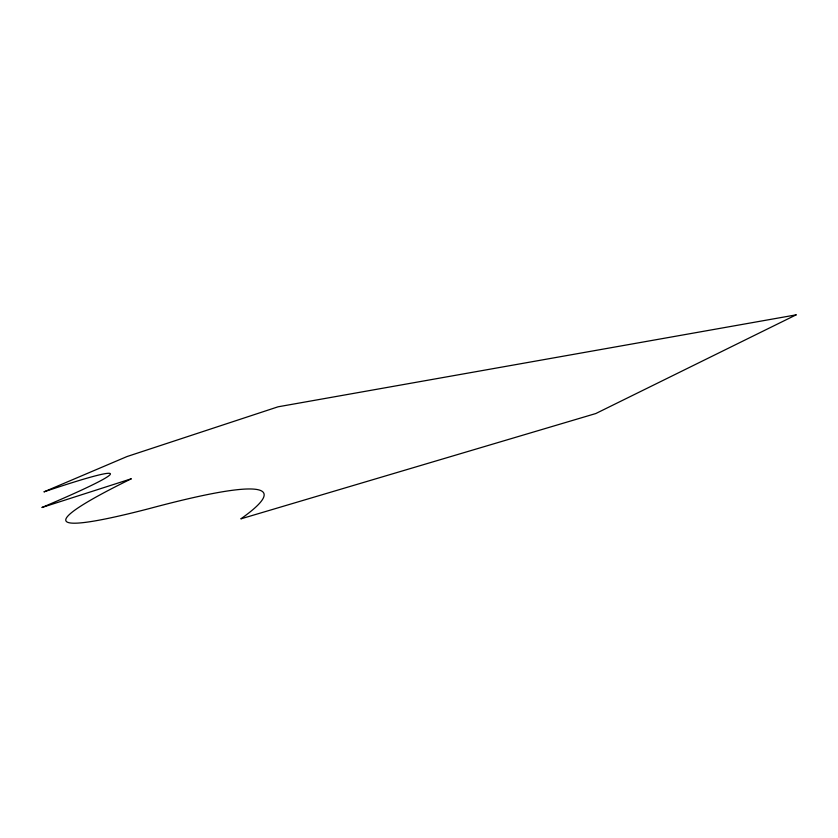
<?xml version="1.0" encoding="UTF-8"?>
<svg xmlns="http://www.w3.org/2000/svg" width="838" height="838" viewBox="0 0 838 838"><rect width="100%" height="100%" fill="white"/><g stroke="black" fill="none" stroke-linecap="round" stroke-linejoin="round"><path stroke-width="1.26" d="M796.1 314.868L595.818 413.532L240.831 518.869A860.102 57.183 -21.7 0 0 149.195 508.614A672.694 36.317 -20.2 0 1 131.346 478.77L41.9 507.514A200.743 9.04 -20.9 0 0 43.932 491.875L126.999 456.553L278.069 406.807L796.1 314.868"/></g></svg>
